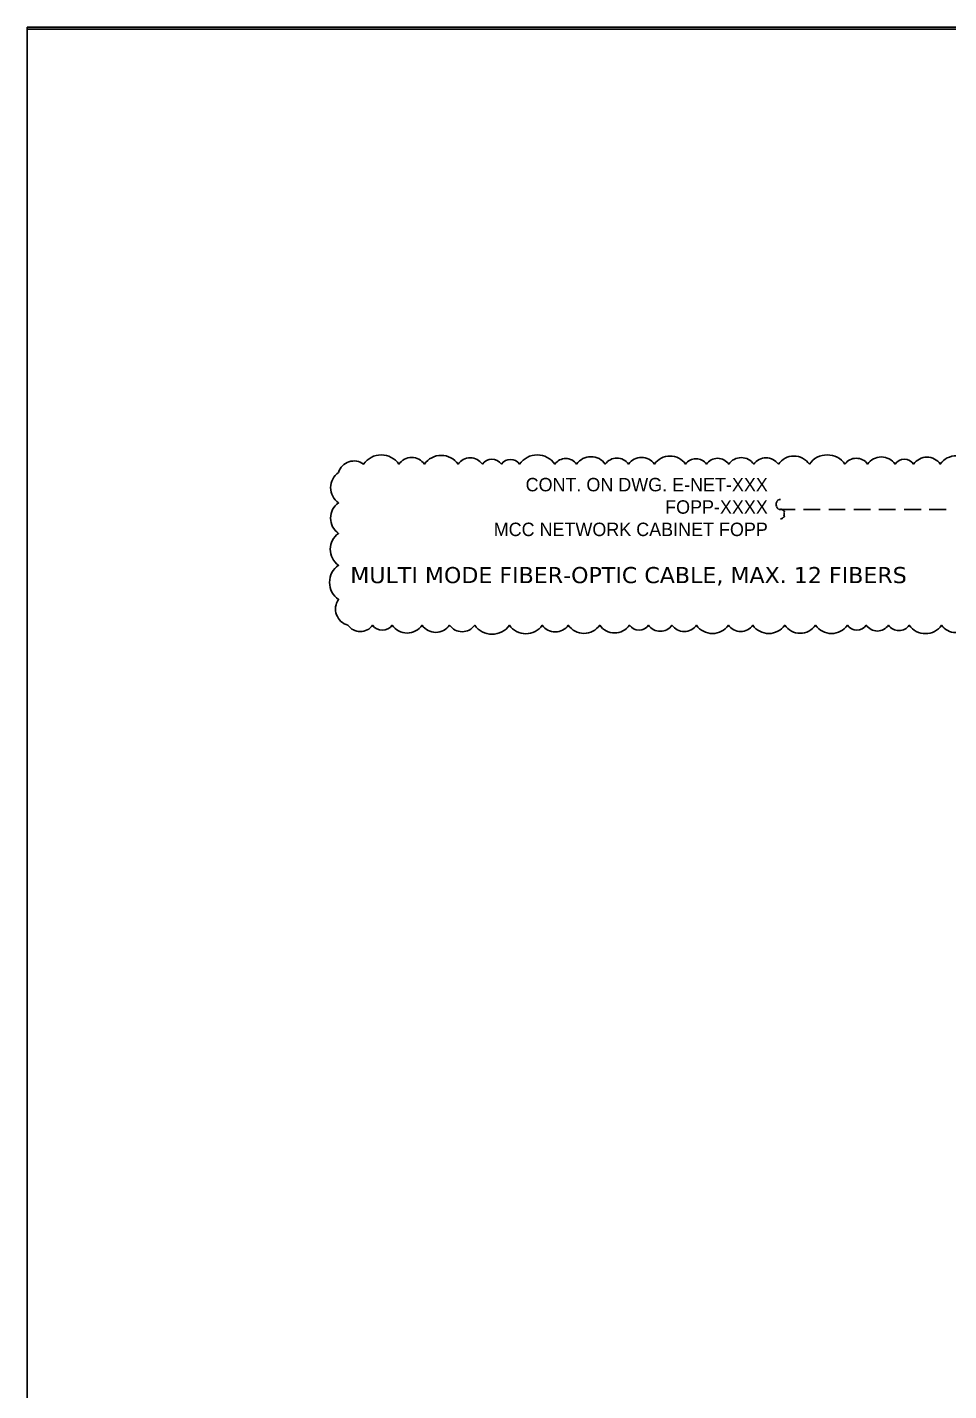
# Model space of a CAD drawing. Extents: x 10329 to 11173, y 0 to 536.
# Drawn here: x 10329 to 10500.7, y 282.4 to 536.4 of the extents above; entities that cross this region are included whole.
import ezdxf

# ---------------------------------------------------------------- set-up
doc = ezdxf.new("R2010")
doc.units = 0
doc.header["$LTSCALE"] = 10
doc.header["$MEASUREMENT"] = 0
for name, color, linetype in [('G02-1-PRDXXXX-E-MRIO-01-P01-01$0$ANNOTATION', 7, 'Continuous'), ('G02-1-PRDXXXX-E-MRIO-01-P01-01$0$HOLD', 1, 'Continuous'), ('G02-1-PRDXXXX-E-MRIO-01-P01-01$0$TEXT-2', 2, 'Continuous'), ('G02-1-PRDXXXX-E-MRIO-01-P01-01$0$TITLE', 7, 'Continuous')]:
    doc.layers.add(name, color=color, linetype=linetype)
doc.layers.add('G02-1-PRDXXXX-E-MRIO-01-P01-01$0$View', color=251, linetype='Continuous', plot=False)
doc.styles.add('G02-1-PRDXXXX-E-MRIO-01-P01-01$0$PDF Verdana', font='verdana.ttf')
doc.styles.add('G02-1-PRDXXXX-E-MRIO-01-P01-01$0$Scovan Elec', font='')
doc.styles.get('G02-1-PRDXXXX-E-MRIO-01-P01-01$0$Scovan Elec').set_extended_font_data('Franklin Gothic Medium Cond')

# ---------------------------------------------------------------- blocks, each defined once
blk = doc.blocks.new('G02-1-PRDXXXX-E-MRIO-01-P01-01$0$DV-54809-ZX-700-00')
at = {"layer": 'G02-1-PRDXXXX-E-MRIO-01-P01-01$0$ANNOTATION', "lineweight": 25}
blk.add_lwpolyline([(139.6, 447.87, 0.088035), (139.54, 447.53, 0.088049), (139.6, 447.2)], format="xyb", dxfattribs=at)
for points in [[(143.1, 446.56), (140.39, 446.56)], [(147.75, 446.56), (144.62, 446.56)], [(152.41, 446.56), (149.36, 446.56)], [(157.15, 446.56), (154.02, 446.56)], [(161.81, 446.56), (158.68, 446.56)], [(166.55, 446.56), (163.42, 446.56)], [(171.21, 446.56), (168.07, 446.56)]]:
    blk.add_lwpolyline(points, dxfattribs=at)
for centre, radius, start, end in [((140.42, 447.54), 0.881, 138.2418, 159.8721), ((140.42, 447.44), 0.881, 200.1279, 221.7582), ((140.34, 447.62), 0.797, 114.7507, 138.3445), ((140.34, 447.7), 0.719, 89.9182, 114.9469), ((140.33, 447.35), 0.789, 221.4289, 245.2814), ((140.34, 447.29), 0.729, 245.2366, 269.8983), ((140.35, 445.94), 0.709, 64.7428, 90.1446), ((140.34, 445.51), 0.73, 270.1044, 294.7483), ((140.27, 445.85), 0.787, 41.3347, 65.2176), ((140.27, 445.57), 0.786, 294.768, 318.6797), ((140.26, 445.75), 0.894, 20.2839, 41.6021), ((140.26, 445.67), 0.894, 318.3933, 339.7206), ((140.09, 445.67), 0.978, 339.8291, 20.1678)]:
    blk.add_arc(centre, radius, start, end, dxfattribs=at)
at = {"layer": 'G02-1-PRDXXXX-E-MRIO-01-P01-01$0$ANNOTATION', "insert": (60.19, 434.1), "char_height": 3.0034, "attachment_point": 4, "style": 'G02-1-PRDXXXX-E-MRIO-01-P01-01$0$PDF Verdana'}
blk.add_mtext('MULTI MODE FIBER-OPTIC CABLE, MAX. 12 FIBERS', dxfattribs=at)

msp = doc.modelspace()

# ---------------------------------------------------------------- linework, layer by layer
at = {"layer": 'G02-1-PRDXXXX-E-MRIO-01-P01-01$0$HOLD'}
msp.add_lwpolyline([(10505.15, 455, 0.520567), (10499.14, 455, 0.520567), (10494.17, 455, 0.520567), (10490.72, 455, 0.520567), (10485.59, 455, 0.520567), (10481.38, 455, 0.520567), (10474.75, 455, 0.520567), (10468.96, 455, 0.520567), (10464.39, 455, 0.520567), (10459.72, 455, 0.520567), (10455.56, 455, 0.520567), (10451.67, 455, 0.520567), (10445.87, 455, 0.520567), (10441.05, 455, 0.520567), (10436.71, 455, 0.520567), (10431.37, 455, 0.520567), (10427.33, 455, 0.520567), (10420.74, 455, 0.520567), (10417.35, 455, 0.520567), (10413.81, 455, 0.520567), (10409.27, 455, 0.520567), (10403, 455, 0.520567), (10398.27, 455, 0.520567), (10391.67, 455, 0.520567), (10387, 453.45, 0.520567), (10387, 447.79, 0.520567), (10387, 442.1, 0.520567), (10387, 436.18, 0.520567), (10387, 429.79, 0.520567), (10388.76, 425, 0.520567), (10393.36, 425, 0.520567), (10396.99, 425, 0.520567), (10402.57, 425, 0.520567), (10407.7, 425, 0.520567), (10412.38, 425, 0.520567), (10418.85, 425, 0.520567), (10424.97, 425, 0.520567), (10429.81, 425, 0.520567), (10435.68, 425, 0.520567), (10441.22, 425, 0.520567), (10444.78, 425, 0.520567), (10449.14, 425, 0.520567), (10453.71, 425, 0.520567), (10459.66, 425, 0.520567), (10464.21, 425, 0.520567), (10470.15, 425, 0.520567), (10475.9, 425, 0.520567), (10481.83, 425, 0.520567), (10485.34, 425, 0.520567), (10489.49, 425, 0.520567), (10493.36, 425, 0.520567), (10499.37, 425, 0.520567), (10504.65, 425, 0.520567)], format="xyb", dxfattribs=at)
at = {"layer": 'G02-1-PRDXXXX-E-MRIO-01-P01-01$0$TITLE'}
msp.add_lwpolyline([(10329, 536.37), (11172.77, 536.37), (11172.77, 42.04), (10329, 42.04)], close=True, dxfattribs=at)
at = {"layer": 'G02-1-PRDXXXX-E-MRIO-01-P01-01$0$View'}
msp.add_lwpolyline([(10329, 536), (11172, 536), (11172, 43), (10329, 43)], close=True, dxfattribs=at)

# ---------------------------------------------------------------- block references
msp.add_blockref('G02-1-PRDXXXX-E-MRIO-01-P01-01$0$DV-54809-ZX-700-00', (10329, 0))

# ---------------------------------------------------------------- texts
at = {"layer": 'G02-1-PRDXXXX-E-MRIO-01-P01-01$0$TEXT-2', "insert": (10467, 447), "char_height": 2.5, "attachment_point": 6, "style": 'G02-1-PRDXXXX-E-MRIO-01-P01-01$0$Scovan Elec'}
msp.add_mtext('CONT. ON DWG. E-NET-XXX\\PFOPP-XXXX\\PMCC NETWORK CABINET FOPP', dxfattribs=at)

doc.saveas('drawing.dxf')
